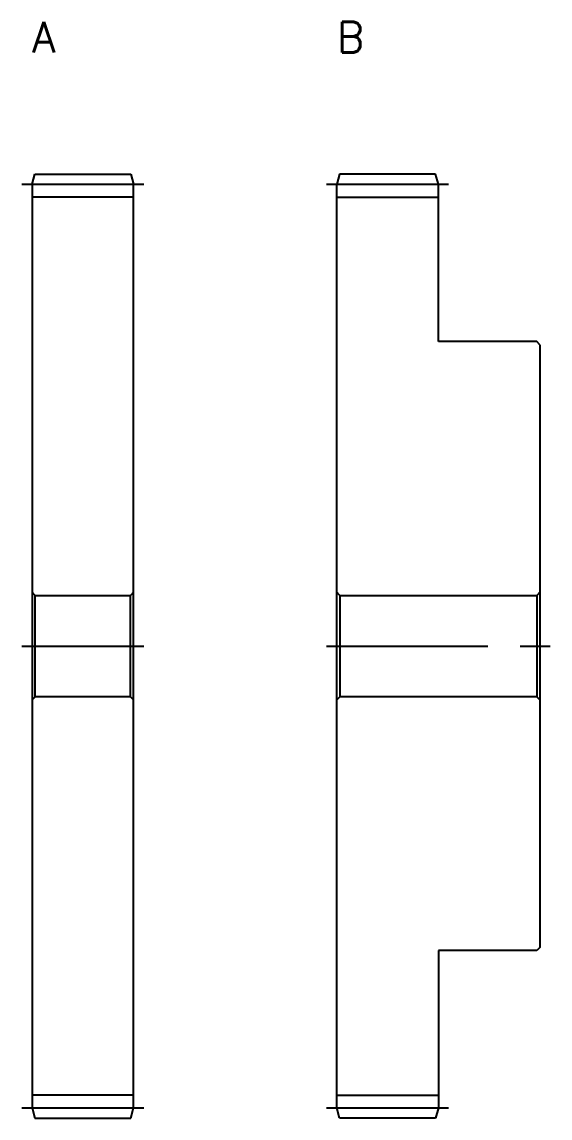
# Model space of a CAD drawing. Extents: x -1 to 164, y -13 to 118.
# Drawn here: x 112 to 164, y 10 to 118 of the extents above; entities that cross this region are included whole.
import ezdxf

# ---------------------------------------------------------------- set-up
doc = ezdxf.new("R2010")
doc.units = 0
doc.header["$LTSCALE"] = 0.5
doc.linetypes.add('CENTER', pattern=[50.8, 31.75, -6.35, 6.35, -6.35])
for name, color, linetype in [('MSM_CENTER', 1, 'CENTER'), ('MSM_CONTINUOUS', 7, 'CONTINUOUS'), ('MSM_PART_NUMBER', 7, 'CONTINUOUS')]:
    doc.layers.add(name, color=color, linetype=linetype)
doc.styles.get("Standard").update_dxf_attribs({"font": 'txt.shx', "height": 3, "bigfont": 'bigfont.shx'})

# ---------------------------------------------------------------- blocks, each defined once
blk = doc.blocks.new('*U5')
at = {"layer": 'MSM_PART_NUMBER'}
blk.add_text('A', height=3, dxfattribs=at).set_placement((113, 115))
blk = doc.blocks.new('*U6')
at = {"layer": 'MSM_PART_NUMBER'}
blk.add_text('B', height=3, dxfattribs=at).set_placement((143, 115))

msp = doc.modelspace()

# ---------------------------------------------------------------- linework, layer by layer
at = {"layer": 'MSM_CENTER'}
for p, q in [((112, 102), (124, 102)), ((142, 102), (154, 102)), ((112, 56.5), (124, 56.5)), ((142, 56.5), (164, 56.5)), ((112, 11), (124, 11)), ((142, 11), (154, 11))]:
    msp.add_line(p, q, dxfattribs=at)
at = {"layer": 'MSM_CONTINUOUS'}
for p, q in [((113, 102), (113.27, 103)), ((113.27, 103), (122.73, 103)), ((122.73, 103), (123, 102)), ((143.27, 103), (143, 102)), ((152.73, 103), (143.27, 103)), ((153, 102), (152.73, 103)), ((113, 102), (113, 11)), ((123, 11), (123, 102)), ((143, 11), (143, 102)), ((153, 86.5), (153, 102)), ((123, 100.75), (113, 100.75)), ((143, 100.75), (153, 100.75)), ((162.7, 86.5), (153, 86.5)), ((163, 86.2), (162.7, 86.5)), ((163, 86.2), (163, 26.8)), ((113.3, 61.5), (113, 61.8)), ((123, 61.8), (122.7, 61.5)), ((143.3, 61.5), (143, 61.8)), ((163, 61.8), (162.7, 61.5)), ((113.3, 51.5), (113.3, 61.5)), ((113.3, 61.5), (122.7, 61.5)), ((122.7, 51.5), (122.7, 61.5)), ((143.3, 61.5), (143.3, 51.5)), ((143.3, 61.5), (162.7, 61.5)), ((162.7, 61.5), (162.7, 51.5)), ((113, 51.2), (113.3, 51.5)), ((122.7, 51.5), (113.3, 51.5)), ((122.7, 51.5), (123, 51.2)), ((143, 51.2), (143.3, 51.5)), ((162.7, 51.5), (143.3, 51.5)), ((162.7, 51.5), (163, 51.2)), ((153, 26.5), (153, 11)), ((162.7, 26.5), (153, 26.5)), ((163, 26.8), (162.7, 26.5)), ((123, 12.25), (113, 12.25)), ((143, 12.25), (153, 12.25)), ((113, 11), (113.27, 10)), ((122.73, 10), (123, 11)), ((143.27, 10), (143, 11)), ((153, 11), (152.73, 10)), ((113.27, 10), (122.73, 10)), ((152.73, 10), (143.27, 10))]:
    msp.add_line(p, q, dxfattribs=at)

# ---------------------------------------------------------------- block references
for name in ['*U5', '*U6']:
    msp.add_blockref(name, (0, 0), dxfattribs=at)

doc.saveas('drawing.dxf')
